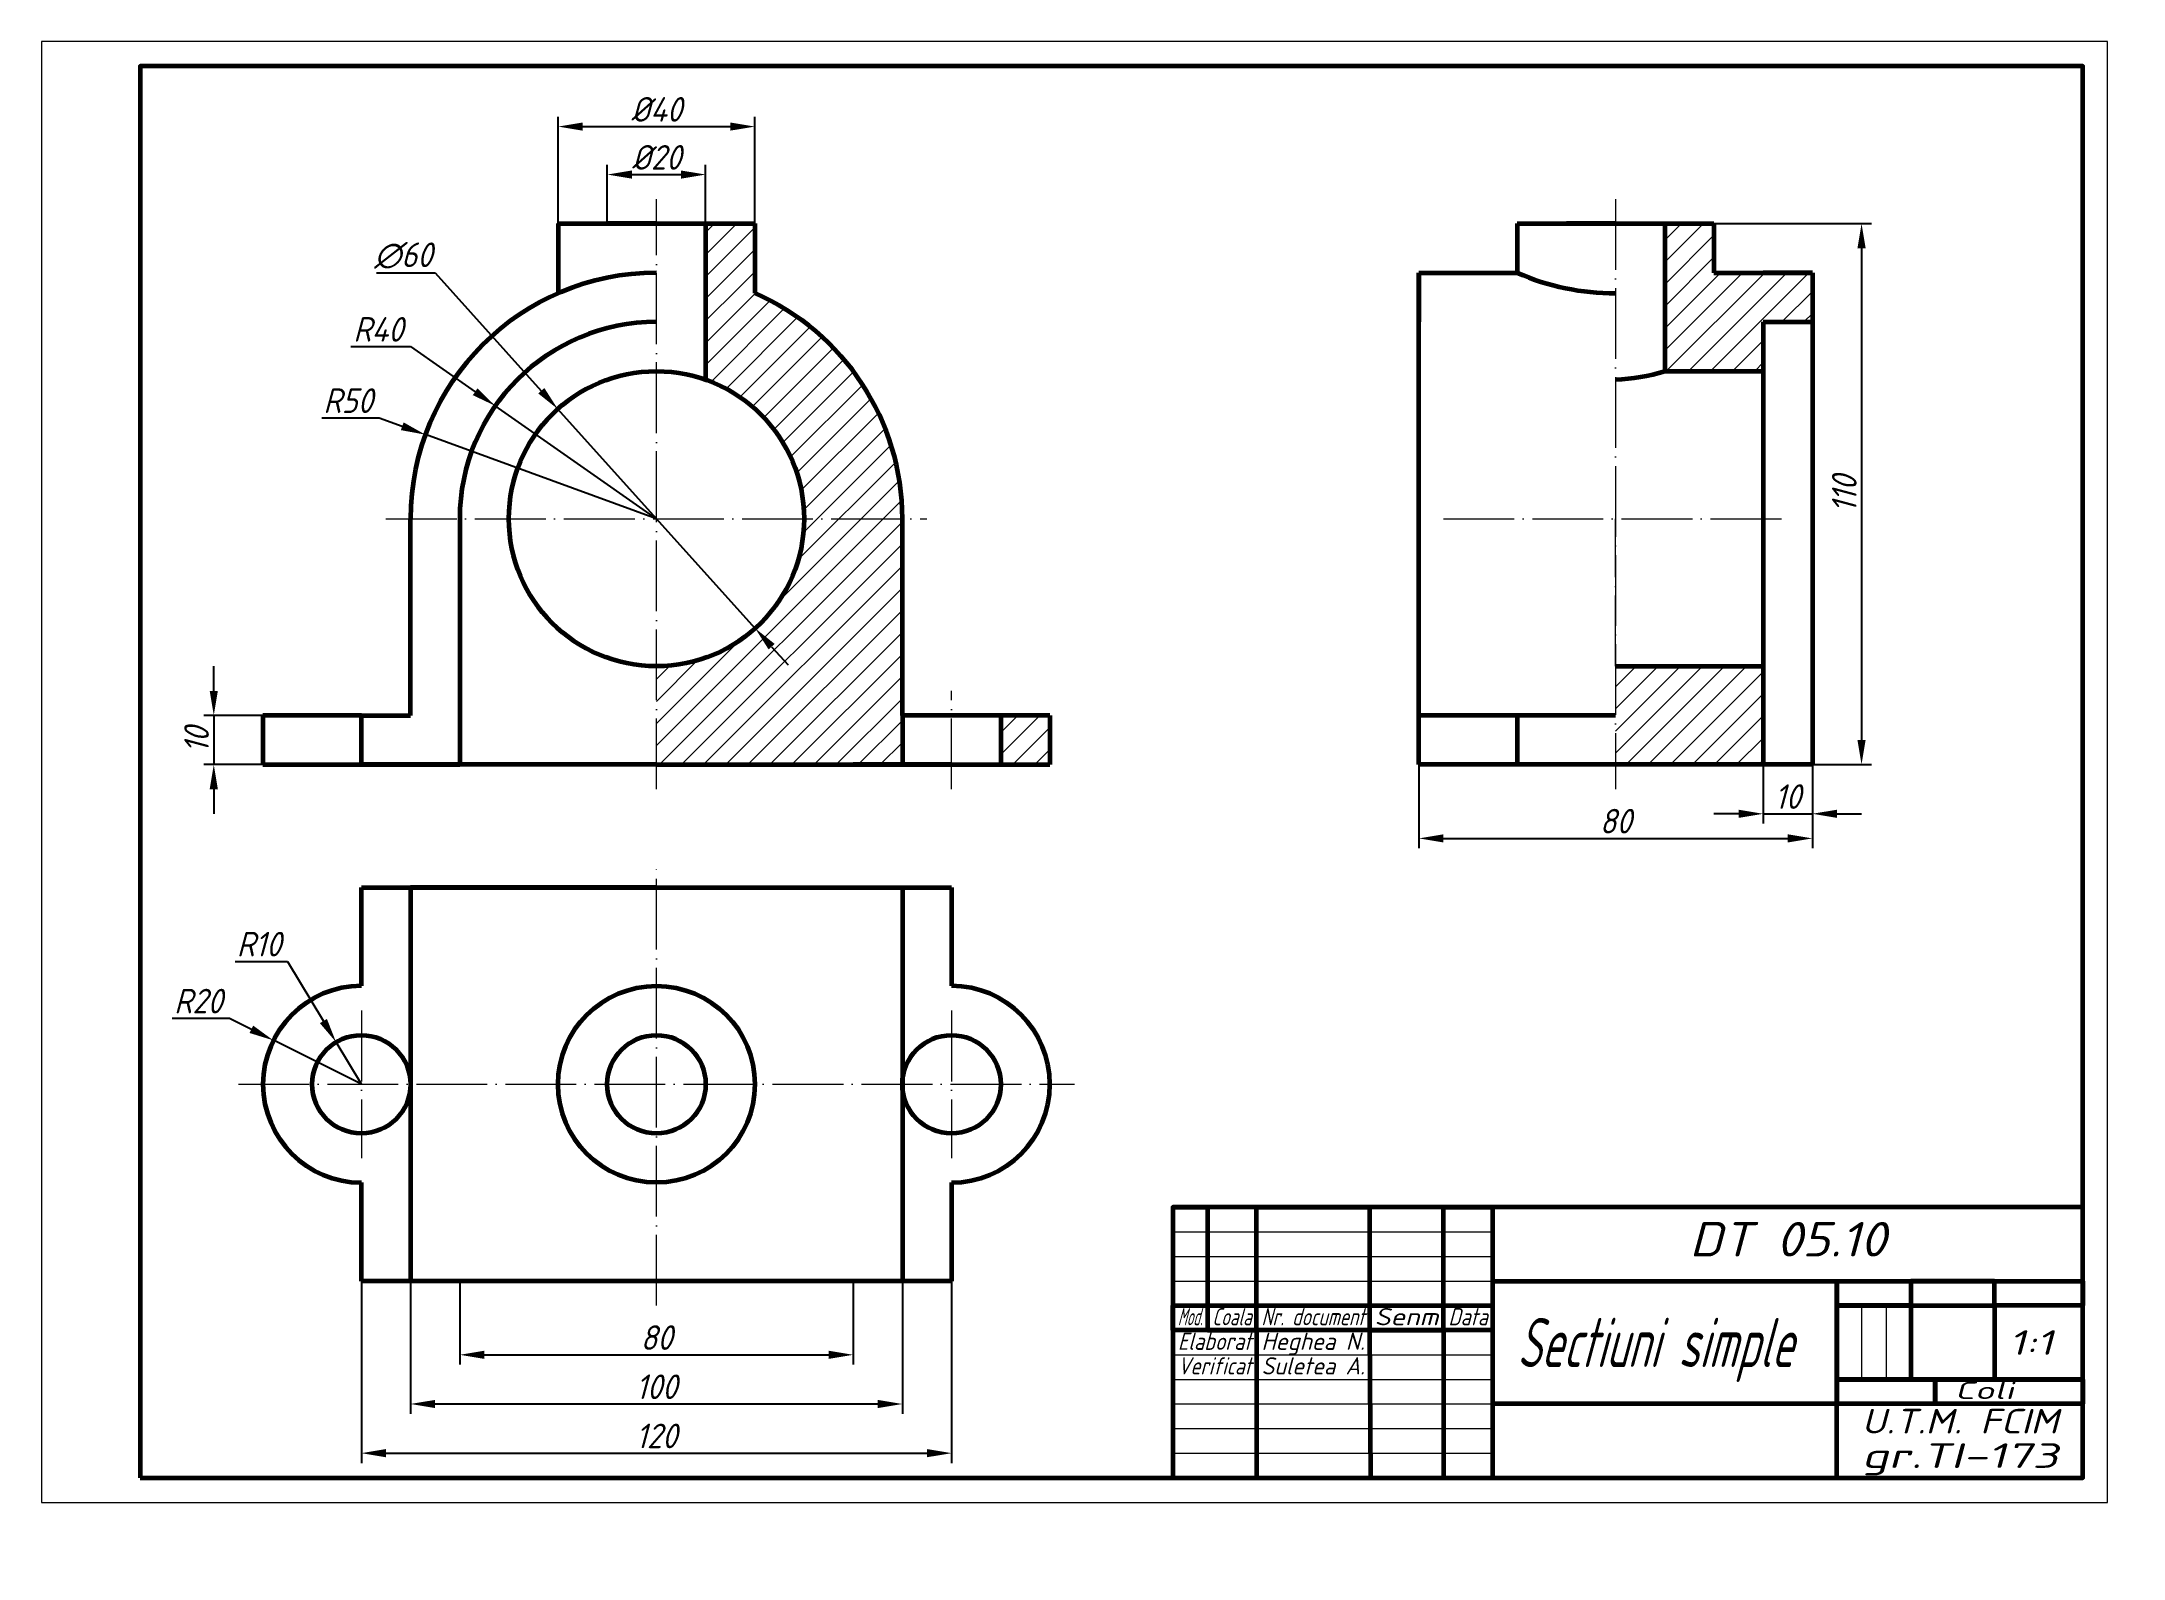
# Model space of a CAD drawing. Header units: millimetres. Extents: x 0 to 423, y -11 to 297.
import ezdxf
from ezdxf.enums import TextEntityAlignment as Align

# ---------------------------------------------------------------- set-up
doc = ezdxf.new("R2010")
doc.units = ezdxf.units.MM
doc.header["$LTSCALE"] = 0.6
doc.linetypes.add('ACAD_ISO04W100', pattern=[30, 24, -3, 0, -3])
for name, color, linetype, lineweight in [('Axe', 153, 'ACAD_ISO04W100', 20), ('Contur', 20, 'Continuous', 60), ('Cote', 92, 'Continuous', 50), ('Hașura', 55, 'Continuous', 20), ('Subțire', 51, 'Continuous', 20), ('Text10', 7, 'Continuous', 100), ('Text3.5', 7, 'Continuous', 35), ('Text5', 7, 'Continuous', 50), ('text7', 7, 'Continuous', 70)]:
    doc.layers.add(name, color=color, linetype=linetype, lineweight=lineweight)
doc.styles.get("Standard").update_dxf_attribs({"font": 'isocp.shx', "oblique": 15})
doc.dimstyles.new('Hejea-NORMA-2017', dxfattribs={"dimtxt": 5, "dimasz": 5, "dimexe": 2, "dimexo": 0, "dimgap": 1, "dimtad": 1, "dimtoh": 1, "dimdec": 0, "dimtxsty": 'Standard', "dimcen": 2.5, "dimadec": 0, "dimazin": 0, "dimtp": 0.05, "dimtm": 0.05, "dimtfac": 1, "dimtdec": 0, "dimtmove": 0, "dimatfit": 3, "dimldrblk": 'DOTSMALL', "dimfxl": 1, "dimlwd": 25, "dimlwe": 25, "dimarcsym": 0})
pattern_1 = [(45, (10, -15), (-2.245064, 2.245064), [])]
pattern_2 = [(45, (0, -15), (-2.245064, 2.245064), [])]

# ---------------------------------------------------------------- blocks, each defined once
blk = doc.blocks.new('*D17')
at = {"layer": 'Cote', "color": 0, "lineweight": 25, "transparency": 16777216}
for p, q in [((105, 260), (105, 281.73)), ((110, 279.73), (140, 279.73)), ((145, 260), (145, 281.73))]:
    blk.add_line(p, q, dxfattribs=at)
at = {"layer": 'Cote', "color": 0, "transparency": 16777216}
for points in [[(110, 280.56), (110, 278.9), (105, 279.73)], [(140, 280.56), (140, 278.9), (145, 279.73)]]:
    blk.add_solid(points, dxfattribs=at)
at = {"layer": 'Defpoints', "color": 0, "transparency": 16777216}
for p in [(145, 279.73), (105, 260), (145, 260)]:
    blk.add_point(p, dxfattribs=at)
at = {"layer": 'Cote', "color": 0, "transparency": 16777216, "insert": (125, 283.23), "char_height": 5, "attachment_point": 5}
blk.add_mtext('%%C40', dxfattribs=at)
blk = doc.blocks.new('_DotSmall')
at = {"color": 0, "linetype": 'ByBlock', "const_width": 0.5}
blk.add_lwpolyline([(-0.0625, 0, 1), (0.0625, 0, 1)], format="xyb", close=True, dxfattribs=at)
blk = doc.blocks.new('*D18')
at = {"layer": 'Cote', "color": 0, "lineweight": 25, "transparency": 16777216}
for p, q in [((115, 260), (115, 271.97)), ((135, 260), (135, 271.97)), ((120, 269.97), (130, 269.97))]:
    blk.add_line(p, q, dxfattribs=at)
at = {"layer": 'Cote', "color": 0, "transparency": 16777216}
for points in [[(120, 270.8), (120, 269.14), (115, 269.97)], [(130, 270.8), (130, 269.14), (135, 269.97)]]:
    blk.add_solid(points, dxfattribs=at)
at = {"layer": 'Defpoints', "color": 0, "transparency": 16777216}
for p in [(135, 269.97), (115, 260), (135, 260)]:
    blk.add_point(p, dxfattribs=at)
at = {"layer": 'Cote', "color": 0, "transparency": 16777216, "insert": (125, 273.47), "char_height": 5, "attachment_point": 5}
blk.add_mtext('%%C20', dxfattribs=at)
blk = doc.blocks.new('*D19')
at = {"layer": 'Cote', "color": 0, "lineweight": 25, "transparency": 16777216}
for p, q in [((68.06, 250), (80, 250)), ((80, 250), (101.59, 226.02)), ((145.07, 177.7), (104.93, 222.3)), ((148.41, 173.98), (151.76, 170.27))]:
    blk.add_line(p, q, dxfattribs=at)
at = {"layer": 'Cote', "color": 0, "transparency": 16777216}
for points in [[(102.21, 226.57), (100.97, 225.46), (104.93, 222.3)], [(149.03, 174.54), (147.79, 173.43), (145.07, 177.7)]]:
    blk.add_solid(points, dxfattribs=at)
at = {"layer": 'Defpoints', "color": 0, "transparency": 16777216}
for p in [(104.93, 222.3), (145.07, 177.7)]:
    blk.add_point(p, dxfattribs=at)
at = {"layer": 'Cote', "color": 0, "transparency": 16777216, "insert": (73.53, 253.5), "char_height": 5, "attachment_point": 5}
blk.add_mtext('∅60', dxfattribs=at)
blk = doc.blocks.new('*D20')
at = {"layer": 'Cote', "color": 0, "lineweight": 25, "transparency": 16777216}
for p, q in [((62.86, 235), (75, 235)), ((75, 235), (88.13, 225.81)), ((125, 200), (92.23, 222.94))]:
    blk.add_line(p, q, dxfattribs=at)
at = {"layer": 'Cote', "color": 0, "transparency": 16777216}
blk.add_solid([(88.61, 226.49), (87.66, 225.12), (92.23, 222.94)], dxfattribs=at)
at = {"layer": 'Defpoints', "color": 0, "transparency": 16777216}
for p in [(92.23, 222.94), (125, 200)]:
    blk.add_point(p, dxfattribs=at)
at = {"layer": 'Cote', "color": 0, "transparency": 16777216, "insert": (68.43, 238.5), "char_height": 5, "attachment_point": 5}
blk.add_mtext('R40', dxfattribs=at)
blk = doc.blocks.new('*D21')
at = {"layer": 'Cote', "color": 0, "lineweight": 25, "transparency": 16777216}
for p, q in [((56.97, 220.5), (68.61, 220.5)), ((68.61, 220.5), (73.31, 218.8)), ((125, 200), (78.01, 217.09))]:
    blk.add_line(p, q, dxfattribs=at)
at = {"layer": 'Cote', "color": 0, "transparency": 16777216}
blk.add_solid([(73.6, 219.58), (73.03, 218.01), (78.01, 217.09)], dxfattribs=at)
at = {"layer": 'Defpoints', "color": 0, "transparency": 16777216}
for p in [(78.01, 217.09), (125, 200)]:
    blk.add_point(p, dxfattribs=at)
at = {"layer": 'Cote', "color": 0, "transparency": 16777216, "insert": (62.29, 224), "char_height": 5, "attachment_point": 5}
blk.add_mtext('R50', dxfattribs=at)
blk = doc.blocks.new('*D22')
at = {"layer": 'Cote', "color": 0, "lineweight": 25, "transparency": 16777216}
for p, q in [((35, 165), (35, 170)), ((45, 160), (33, 160)), ((35, 160), (35, 150)), ((45, 150), (33, 150)), ((35, 145), (35, 140))]:
    blk.add_line(p, q, dxfattribs=at)
at = {"layer": 'Cote', "color": 0, "transparency": 16777216}
for points in [[(34.17, 165), (35.83, 165), (35, 160)], [(34.17, 145), (35.83, 145), (35, 150)]]:
    blk.add_solid(points, dxfattribs=at)
at = {"layer": 'Defpoints', "color": 0, "transparency": 16777216}
for p in [(45, 160), (35, 150), (45, 150)]:
    blk.add_point(p, dxfattribs=at)
at = {"layer": 'Cote', "color": 0, "transparency": 16777216, "insert": (31.5, 155), "char_height": 5, "attachment_point": 5, "rotation": 90}
blk.add_mtext('10', dxfattribs=at)
blk = doc.blocks.new('*D23')
at = {"layer": 'Cote', "color": 0, "lineweight": 25, "transparency": 16777216}
for p, q in [((39.36, 110), (50, 110)), ((50, 110), (57.28, 97.86)), ((65, 85), (59.86, 93.57))]:
    blk.add_line(p, q, dxfattribs=at)
at = {"layer": 'Cote', "color": 0, "transparency": 16777216}
blk.add_solid([(58, 98.29), (56.57, 97.43), (59.86, 93.57)], dxfattribs=at)
at = {"layer": 'Defpoints', "color": 0, "transparency": 16777216}
for p in [(59.86, 93.57), (65, 85)]:
    blk.add_point(p, dxfattribs=at)
at = {"layer": 'Cote', "color": 0, "transparency": 16777216, "insert": (44.18, 113.5), "char_height": 5, "attachment_point": 5}
blk.add_mtext('R10', dxfattribs=at)
blk = doc.blocks.new('*D24')
at = {"layer": 'Cote', "color": 0, "lineweight": 25, "transparency": 16777216}
for p, q in [((26.52, 98.42), (38.17, 98.42)), ((38.17, 98.42), (42.64, 96.18)), ((65, 85), (47.11, 93.94))]:
    blk.add_line(p, q, dxfattribs=at)
at = {"layer": 'Cote', "color": 0, "transparency": 16777216}
blk.add_solid([(43.01, 96.93), (42.27, 95.43), (47.11, 93.94)], dxfattribs=at)
at = {"layer": 'Defpoints', "color": 0, "transparency": 16777216}
for p in [(47.11, 93.94), (65, 85)]:
    blk.add_point(p, dxfattribs=at)
at = {"layer": 'Cote', "color": 0, "transparency": 16777216, "insert": (31.85, 101.92), "char_height": 5, "attachment_point": 5}
blk.add_mtext('R20', dxfattribs=at)
blk = doc.blocks.new('*D25')
at = {"layer": 'Cote', "color": 0, "lineweight": 25, "transparency": 16777216}
for p, q in [((350, 150), (350, 138)), ((360, 150), (360, 138)), ((345, 140), (340, 140)), ((350, 140), (360, 140)), ((365, 140), (370, 140))]:
    blk.add_line(p, q, dxfattribs=at)
at = {"layer": 'Cote', "color": 0, "transparency": 16777216}
for points in [[(345, 140.83), (345, 139.17), (350, 140)], [(365, 140.83), (365, 139.17), (360, 140)]]:
    blk.add_solid(points, dxfattribs=at)
at = {"layer": 'Defpoints', "color": 0, "transparency": 16777216}
for p in [(350, 150), (360, 150), (360, 140)]:
    blk.add_point(p, dxfattribs=at)
at = {"layer": 'Cote', "color": 0, "transparency": 16777216, "insert": (355, 143.5), "char_height": 5, "attachment_point": 5}
blk.add_mtext('10', dxfattribs=at)
blk = doc.blocks.new('*D26')
at = {"layer": 'Cote', "color": 0, "lineweight": 25, "transparency": 16777216}
for p, q in [((340, 260), (372, 260)), ((370, 255), (370, 155)), ((360, 150), (372, 150))]:
    blk.add_line(p, q, dxfattribs=at)
at = {"layer": 'Cote', "color": 0, "transparency": 16777216}
for points in [[(369.17, 255), (370.83, 255), (370, 260)], [(369.17, 155), (370.83, 155), (370, 150)]]:
    blk.add_solid(points, dxfattribs=at)
at = {"layer": 'Defpoints', "color": 0, "transparency": 16777216}
for p in [(340, 260), (360, 150), (370, 150)]:
    blk.add_point(p, dxfattribs=at)
at = {"layer": 'Cote', "color": 0, "transparency": 16777216, "insert": (366.5, 205), "char_height": 5, "attachment_point": 5, "rotation": 90}
blk.add_mtext('110', dxfattribs=at)
blk = doc.blocks.new('*D28')
at = {"layer": 'Cote', "color": 0, "lineweight": 25, "transparency": 16777216}
for p, q in [((75, 45), (75, 18)), ((175, 45), (175, 18)), ((80, 20), (170, 20))]:
    blk.add_line(p, q, dxfattribs=at)
at = {"layer": 'Cote', "color": 0, "transparency": 16777216}
for points in [[(80, 20.83), (80, 19.17), (75, 20)], [(170, 20.83), (170, 19.17), (175, 20)]]:
    blk.add_solid(points, dxfattribs=at)
at = {"layer": 'Defpoints', "color": 0, "transparency": 16777216}
for p in [(75, 45), (175, 45), (175, 20)]:
    blk.add_point(p, dxfattribs=at)
at = {"layer": 'Cote', "color": 0, "transparency": 16777216, "insert": (125, 23.5), "char_height": 5, "attachment_point": 5}
blk.add_mtext('100', dxfattribs=at)
blk = doc.blocks.new('*D29')
at = {"layer": 'Cote', "color": 0, "lineweight": 25, "transparency": 16777216}
for p, q in [((85, 45), (85, 28)), ((165, 45), (165, 28)), ((90, 30), (160, 30))]:
    blk.add_line(p, q, dxfattribs=at)
at = {"layer": 'Cote', "color": 0, "transparency": 16777216}
for points in [[(90, 30.83), (90, 29.17), (85, 30)], [(160, 30.83), (160, 29.17), (165, 30)]]:
    blk.add_solid(points, dxfattribs=at)
at = {"layer": 'Defpoints', "color": 0, "transparency": 16777216}
for p in [(85, 45), (165, 45), (165, 30)]:
    blk.add_point(p, dxfattribs=at)
at = {"layer": 'Cote', "color": 0, "transparency": 16777216, "insert": (125, 33.5), "char_height": 5, "attachment_point": 5}
blk.add_mtext('80', dxfattribs=at)
blk = doc.blocks.new('*D30')
at = {"layer": 'Cote', "color": 0, "lineweight": 25, "transparency": 16777216}
for p, q in [((280, 150), (280, 133)), ((360, 150), (360, 133)), ((285, 135), (355, 135))]:
    blk.add_line(p, q, dxfattribs=at)
at = {"layer": 'Cote', "color": 0, "transparency": 16777216}
for points in [[(285, 135.83), (285, 134.17), (280, 135)], [(355, 135.83), (355, 134.17), (360, 135)]]:
    blk.add_solid(points, dxfattribs=at)
at = {"layer": 'Defpoints', "color": 0, "transparency": 16777216}
for p in [(280, 150), (360, 150), (360, 135)]:
    blk.add_point(p, dxfattribs=at)
at = {"layer": 'Cote', "color": 0, "transparency": 16777216, "insert": (320, 138.5), "char_height": 5, "attachment_point": 5}
blk.add_mtext('80', dxfattribs=at)
blk = doc.blocks.new('*D31')
at = {"layer": 'Cote', "color": 0, "lineweight": 25, "transparency": 16777216}
for p, q in [((65, 45), (65, 8)), ((185, 45), (185, 8)), ((70, 10), (180, 10))]:
    blk.add_line(p, q, dxfattribs=at)
at = {"layer": 'Cote', "color": 0, "transparency": 16777216}
for points in [[(70, 10.83), (70, 9.17), (65, 10)], [(180, 10.83), (180, 9.17), (185, 10)]]:
    blk.add_solid(points, dxfattribs=at)
at = {"layer": 'Defpoints', "color": 0, "transparency": 16777216}
for p in [(65, 45), (185, 45), (185, 10)]:
    blk.add_point(p, dxfattribs=at)
at = {"layer": 'Cote', "color": 0, "transparency": 16777216, "insert": (125, 13.5), "char_height": 5, "attachment_point": 5}
blk.add_mtext('120', dxfattribs=at)

msp = doc.modelspace()

# ---------------------------------------------------------------- hatches: boundary and pattern name
at = {"layer": 'Hașura'}
h = msp.add_hatch(dxfattribs=at)
h.set_pattern_fill('ANSI31', color=256)
h.set_pattern_definition(pattern_1)
h.paths.add_polyline_path([(145, 260), (135, 260), (135, 248.99, -0.052588), (145, 245.83)])
h = msp.add_hatch(dxfattribs=at)
h.set_pattern_fill('ANSI31', color=256)
h.set_pattern_definition(pattern_2)
h.paths.add_polyline_path([(360, 250), (350, 250), (340, 250, -0.052588), (330, 246.84), (330, 230), (350, 230), (350, 240), (360, 240)])
h.paths.add_polyline_path([(340, 260), (330, 260), (330, 246.84, 0.052588), (340, 250)])
h = msp.add_hatch(dxfattribs=at)
h.set_pattern_fill('ANSI31', color=256)
h.set_pattern_definition(pattern_1)
h.paths.add_polyline_path([(175, 200, 0.298217), (145, 245.83, 0.052588), (135, 248.99), (135, 228.28, -0.843039), (125, 170), (125, 150), (175, 150), (175, 160)])
h.paths.add_polyline_path([(343.91, 33.65), (386.29, 32.7), (389.14, 43.35), (346.77, 44.3)], flags=9)
h.paths.add_polyline_path([(378.53, -10.56), (420.75, -11.39), (423.23, -2.12), (381.02, -1.29)], flags=9)
h.paths.add_polyline_path([(379.39, -1.89), (420.91, -2.56), (422.91, 4.89), (381.39, 5.56)], flags=9)
h.paths.add_polyline_path([(398.54, 5.38), (411.64, 4.91), (413.04, 10.12), (399.93, 10.59)], flags=9)
h.paths.add_polyline_path([(374.9, 5.38), (376.64, 4.91), (378.04, 10.12), (376.3, 10.59)], flags=9)
h.paths.add_polyline_path([(409.81, 14.43), (419.89, 13.82), (421.7, 20.57), (411.62, 21.18)], flags=9)
h.paths.add_polyline_path([(408.94, 25.25), (410.64, 24.79), (412.01, 29.89), (410.31, 30.35)], flags=9)
h.paths.add_polyline_path([(391.01, 25.52), (392.62, 25.09), (393.91, 29.91), (392.3, 30.34)], flags=9)
h.paths.add_polyline_path([(374.98, 25.47), (376.61, 25.03), (377.92, 29.92), (376.29, 30.36)], flags=9)
h.paths.add_polyline_path([(309.16, 10.92), (364.08, 9.67), (367.84, 23.71), (312.93, 24.97)], flags=9)
h.paths.add_polyline_path([(295.32, 20.33), (304.64, 19.85), (306.07, 25.17), (296.74, 25.65)], flags=9)
h.paths.add_polyline_path([(280.42, 20.43), (294.64, 19.97), (296, 25.07), (281.78, 25.53)], flags=9)
h.paths.add_polyline_path([(257.39, 20.45), (279.61, 20.01), (280.93, 24.92), (258.71, 25.36)], flags=9)
h.paths.add_polyline_path([(257.32, 10.43), (279.64, 9.97), (281, 15.07), (258.68, 15.53)], flags=9)
h.paths.add_polyline_path([(256.92, 14.21), (279.52, 13.63), (281.26, 20.12), (258.66, 20.7)], flags=9)
h.paths.add_polyline_path([(247.17, 20.38), (256.64, 19.91), (258.04, 25.12), (248.57, 25.59)], flags=9)
h.paths.add_polyline_path([(240.37, 10.42), (256.64, 9.96), (258.01, 15.1), (241.74, 15.55)], flags=9)
h.paths.add_polyline_path([(240.43, 15.45), (256.61, 15.01), (257.93, 19.92), (241.75, 20.36)], flags=9)
h.paths.add_polyline_path([(240.28, 20.45), (246.61, 20.01), (247.93, 24.92), (241.6, 25.36)], flags=9)
h = msp.add_hatch(dxfattribs=at)
h.set_pattern_fill('ANSI31', color=256)
h.set_pattern_definition(pattern_2)
h.paths.add_polyline_path([(330, 160), (320, 160), (320, 150), (330, 150)])
h.paths.add_polyline_path([(350, 170), (320, 170), (320, 160), (330, 160), (350, 160)])
h.paths.add_polyline_path([(340, 160), (330, 160), (330, 150), (340, 150)])
h.paths.add_polyline_path([(350, 160), (340, 160), (340, 150), (350, 150)])
h = msp.add_hatch(dxfattribs=at)
h.set_pattern_fill('ANSI31', color=256)
h.set_pattern_definition(pattern_1)
h.paths.add_polyline_path([(205, 160), (195, 160), (195, 150), (205, 150)])

# ---------------------------------------------------------------- linework, layer by layer
at = {"layer": 'Axe'}
for p, q in [((125, 145), (125, 265)), ((320, 265), (320, 145)), ((70, 200), (180, 200)), ((285, 200), (355, 200)), ((320, 170), (320, 200)), ((185, 145), (185, 165)), ((125, 40), (125, 130)), ((65, 100), (65, 70)), ((185, 100), (185, 70)), ((40, 85), (210, 85))]:
    msp.add_line(p, q, dxfattribs=at)
at = {"layer": 'Contur'}
for p, q in [((105, 260), (145, 260)), ((105, 260), (105, 245.83)), ((125, 260), (115, 260)), ((135, 260), (135, 228.28)), ((145, 260), (145, 245.83)), ((300, 260), (340, 260)), ((300, 260), (340, 260)), ((300, 260), (300, 250)), ((320, 260), (310, 260)), ((320, 260), (330, 260)), ((330, 260), (330, 230)), ((340, 260), (340, 250)), ((280, 150), (280, 250)), ((280, 250), (300, 250)), ((280, 250), (290, 250)), ((280, 250), (280, 240)), ((340, 250), (360, 250)), ((360, 250), (350, 250)), ((360, 250), (360, 150)), ((350, 240), (350, 150)), ((350, 240), (360, 240)), ((330, 230), (350, 230)), ((75, 160), (75, 200)), ((85, 200), (85, 150)), ((175, 160), (175, 200)), ((320, 170), (350, 170)), ((65, 160), (45, 160)), ((45, 160), (45, 150)), ((65, 150), (65, 160)), ((65, 160), (75, 160)), ((185, 160), (175, 160)), ((175, 160), (175, 150)), ((205, 160), (185, 160)), ((195, 160), (195, 150)), ((205, 160), (205, 150)), ((320, 160), (280, 160)), ((300, 160), (300, 150)), ((45, 150), (65, 150)), ((125, 150), (65, 150)), ((65, 150), (85, 150)), ((125, 150), (185, 150)), ((185, 150), (165, 150)), ((185, 150), (205, 150)), ((360, 150), (280, 150)), ((65, 125), (185, 125)), ((65, 105), (65, 125)), ((75, 125), (75, 45)), ((125, 125), (75, 125)), ((125, 125), (85, 125)), ((125, 125), (95, 125)), ((125, 125), (165, 125)), ((125, 125), (155, 125)), ((175, 125), (175, 45)), ((185, 125), (185, 105)), ((65, 45), (65, 65)), ((185, 65), (185, 45)), ((230, 60), (237, 60)), ((237, 60), (237, 35)), ((247, 35), (247, 60)), ((247, 60), (270, 60)), ((270, 35), (270, 60)), ((285, 35), (285, 60)), ((285, 60), (295, 60)), ((295, 60), (295, 40)), ((230, 53), (230, 28)), ((185, 45), (65, 45)), ((295, 45), (415, 45)), ((365, 40), (365, 45)), ((365, 45), (365, 40)), ((397, 45), (380, 45)), ((380, 45), (380, 40)), ((397, 40), (397, 45)), ((415, 45), (415, 40)), ((230, 35), (230, 40)), ((230, 40), (295, 40)), ((295, 40), (295, 35)), ((380, 40), (365, 40)), ((365, 40), (397, 40)), ((365, 25), (365, 40)), ((365, 40), (365, 25)), ((380, 40), (380, 25)), ((415, 40), (397, 40)), ((397, 40), (397, 25)), ((237, 35), (230, 35)), ((295, 35), (237, 35)), ((237, 35), (247, 35)), ((247, 35), (247, 5)), ((270, 35), (285, 35)), ((270.21, 5), (270, 35)), ((270, 35), (285, 35)), ((285, 35), (285, 5)), ((295, 35), (295, 5)), ((397, 25), (365, 25)), ((365, 25), (415, 25)), ((365, 20), (365, 25)), ((365, 25), (365, 20)), ((380, 25), (415, 25)), ((415, 25), (381, 25)), ((385, 20), (385, 25)), ((385, 25), (385, 20)), ((415, 25), (415, 20)), ((365, 20), (295, 20)), ((385, 20), (365, 20)), ((365.01, 5), (365.01, 20)), ((415, 20), (385, 20)), ((247, 5), (270.21, 5)), ((285, 5), (365.01, 5))]:
    msp.add_line(p, q, dxfattribs=at)
for points in [[(20, 5), (415, 5), (415, 292), (20, 292)], [(230, 5), (415, 5), (415, 60), (230, 60)]]:
    msp.add_lwpolyline(points, close=True, dxfattribs=at)
for centre, radius in [((125, 200), 30), ((125, 85), 20), ((65, 85), 10), ((65, 85), 10), ((125, 85), 10), ((185, 85), 10)]:
    msp.add_circle(centre, radius, dxfattribs=at)
for centre, radius, start, end in [((125, 200), 50, 90, 180), ((320, 295.83), 50, 246.4218, 270), ((125, 200), 50, 0, 66.4218), ((125, 200), 40, 90, 180), ((317.99, 269.98), 41.74, 272.7552, 286.716), ((65, 85), 20, 90, 270), ((65, 85), 20, 90, 270), ((185, 85), 20, 270, 90)]:
    msp.add_arc(centre, radius, start, end, dxfattribs=at)
at = {"layer": 'Subțire'}
for p, q in [((230, 55), (295, 55)), ((230, 50), (295, 50)), ((230, 45), (295, 45)), ((370, 40), (370, 25)), ((375, 40), (375, 25)), ((230, 30), (295, 30)), ((230, 25), (295, 25)), ((230, 20), (295, 20)), ((230, 15), (295, 15)), ((230, 10), (295, 10))]:
    msp.add_line(p, q, dxfattribs=at)
msp.add_lwpolyline([(0, 0), (420, 0), (420, 297), (0, 297)], close=True, dxfattribs=at)

# ---------------------------------------------------------------- texts
at = {"layer": 'Text10', "oblique": 15, "width": 0.651997}
msp.add_text('Sectiuni simple ', height=10, dxfattribs=at).set_placement((300, 27.5), (360, 27.5), align=Align.FIT)
at = {"layer": 'Text3.5', "oblique": 15}
for s, width, p, p2 in [('Mod.', 0.58309, (231, 36), (236, 36)), ('Coala', 0.740614, (238, 36), (246, 36)), ('Nr. document', 0.794702, (248, 36), (269, 36)), ('Senm', 1.243799, (271, 36), (284, 36)), ('Data', 0.850896, (286, 36), (294, 36)), ('Elaborat', 0.865801, (231, 31), (246, 31)), ('Heghea N.', 1.061947, (248, 31), (269, 31)), ('Verificat', 0.832178, (231, 26), (246, 26)), ('Suletea A.', 0.991736, (248, 26), (269, 26)), ('Coli', 1.758242, (389, 21), (401, 21))]:
    msp.add_text(s, height=3.5, dxfattribs=dict(at, width=width)).set_placement(p, p2, align=Align.FIT)
at = {"layer": 'Text5', "oblique": 15}
for s, width, p, p2 in [('1:1', 1.565217, (400, 30), (409, 30)), ('U.T.M. FCIM', 1.28, (370, 14), (410, 14)), ('gr.TI-173', 1.541004, (370, 7), (410, 7))]:
    msp.add_text(s, height=5, dxfattribs=dict(at, width=width)).set_placement(p, p2, align=Align.FIT)
at = {"layer": 'text7', "oblique": 15, "width": 1.202808}
msp.add_text('DT 05.10', height=7, dxfattribs=at).set_placement((335, 50), (375, 50), align=Align.FIT)

# ---------------------------------------------------------------- dimensions: what is measured, and where the dimension line sits
at = {"layer": 'Cote'}
for base, p1, p2, picture, middle in [((145, 279.73), (105, 260), (145, 260), '*D17', (125, 283.23)), ((135, 269.97), (115, 260), (135, 260), '*D18', (125, 273.47))]:
    dim = msp.add_linear_dim(base=base, p1=p1, p2=p2, text='%%C<>', dimstyle='Hejea-NORMA-2017', dxfattribs=at)
    dim.commit()
    dim.dimension.update_dxf_attribs({"geometry": picture, "text_midpoint": middle})
for base, p1, p2, picture, middle in [((370, 150), (340, 260), (360, 150), '*D26', (366.5, 205)), ((35, 150), (45, 160), (45, 150), '*D22', (31.5, 155))]:
    dim = msp.add_linear_dim(base=base, p1=p1, p2=p2, angle=90, dimstyle='Hejea-NORMA-2017', dxfattribs=at)
    dim.commit()
    dim.dimension.update_dxf_attribs({"geometry": picture, "text_midpoint": middle})
dim = msp.add_diameter_dim_2p(p1=(145.07, 177.7), p2=(104.93, 222.3), dimstyle='Hejea-NORMA-2017', dxfattribs=at)
dim.commit()
dim.dimension.update_dxf_attribs({"geometry": '*D19', "text_midpoint": (73.53, 250), "dimtype": 163})
for center, mpoint, picture, middle in [((125, 200), (92.23, 222.94), '*D20', (68.43, 235)), ((65, 85), (59.86, 93.57), '*D23', (44.18, 110))]:
    dim = msp.add_radius_dim(center=center, mpoint=mpoint, dimstyle='Hejea-NORMA-2017', dxfattribs=at)
    dim.commit()
    dim.dimension.update_dxf_attribs({"geometry": picture, "text_midpoint": middle, "dimtype": 164})
for center, mpoint, picture, middle in [((125, 200), (78.01, 217.09), '*D21', (62.29, 224)), ((65, 85), (47.11, 93.94), '*D24', (31.85, 101.92))]:
    dim = msp.add_radius_dim(center=center, mpoint=mpoint, dimstyle='Hejea-NORMA-2017', dxfattribs=at)
    dim.commit()
    dim.dimension.update_dxf_attribs({"geometry": picture, "text_midpoint": middle})
for base, p1, p2, picture, middle in [((360, 135), (280, 150), (360, 150), '*D30', (320, 138.5)), ((360, 140), (350, 150), (360, 150), '*D25', (355, 143.5)), ((185, 10), (65, 45), (185, 45), '*D31', (125, 13.5)), ((175, 20), (75, 45), (175, 45), '*D28', (125, 23.5)), ((165, 30), (85, 45), (165, 45), '*D29', (125, 33.5))]:
    dim = msp.add_linear_dim(base=base, p1=p1, p2=p2, dimstyle='Hejea-NORMA-2017', dxfattribs=at)
    dim.commit()
    dim.dimension.update_dxf_attribs({"geometry": picture, "text_midpoint": middle})

doc.saveas('drawing.dxf')
